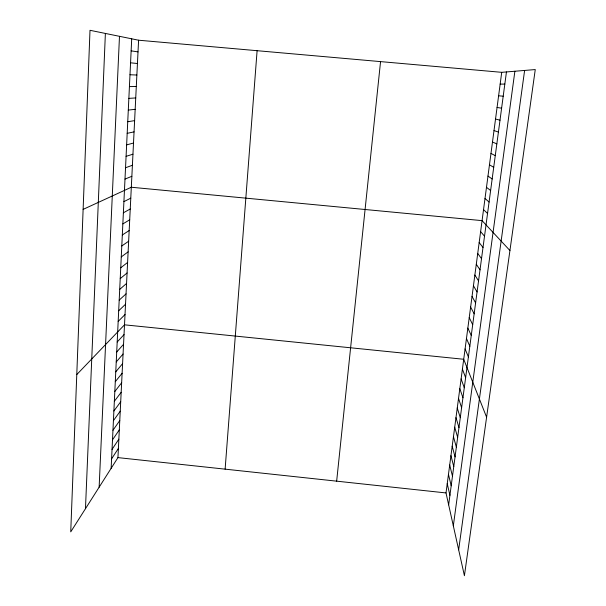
<?xml version="1.0" encoding="UTF-8"?>
<svg xmlns="http://www.w3.org/2000/svg" width="606" height="606" viewBox="0 0 606 606"><rect width="100%" height="100%" fill="white"/><g stroke="black" fill="none" stroke-linecap="round" stroke-linejoin="round"><path stroke-width="0.91" d="M85.469 508.699L105.383 33.444M99.134 487.201L119.48 36.315M111.14 468.317L131.714 38.814M117.943 457.613L138.592 40.216L89.999 30.3L70.735 531.879L117.943 457.613L446.008 492.936L464.416 575.7L535.265 69.561L501.715 72.326L138.592 40.216M225.121 469.158L257.103 50.699M336.656 481.164L380.553 61.615M446.008 492.936L501.715 72.326M448.652 504.836L506.449 71.94M453.326 525.849L514.88 71.243M458.659 549.809L524.614 70.44M111.587 458.878L118.397 448.417M112.042 449.394L118.852 439.168M112.504 439.858L119.314 429.881M112.958 430.283L119.776 420.549M113.42 420.662L120.238 411.179M113.883 410.997L120.7 401.763M114.352 401.278L121.17 392.302M114.814 391.514L121.639 382.795M115.284 381.712L122.117 373.251M115.761 371.857L122.586 363.653M116.231 361.949L123.063 354.018M116.708 352.003L123.548 344.329M117.185 342.004L124.025 334.603M76.773 374.576L124.51 324.824L463.711 359.267L486.595 417.216M118.178 321.4L125.018 314.552M118.685 310.787L125.525 304.235M119.193 300.121L126.04 293.865M119.708 289.403L126.556 283.441M120.223 278.631L127.078 272.965M120.745 267.799L127.593 262.443M121.261 256.914L128.116 251.861M121.791 245.975L128.646 241.226M122.314 234.976L129.176 230.538M122.844 223.917L129.707 219.796M123.374 212.804L130.237 209.002M123.912 201.631L130.775 198.154M83.12 209.381L131.313 187.246L482.073 220.637L509.934 250.536M124.987 179.111L131.858 176.285M125.533 167.756L132.403 165.264M126.078 156.348L132.949 154.189M126.631 144.872L133.502 143.054M127.184 133.343L134.055 131.866M127.737 121.745L134.615 120.617M128.298 110.087L135.168 109.315M128.858 98.369L135.736 97.945M129.426 86.59L136.297 86.522M500.155 84.105L504.828 84.09M129.987 74.743L136.865 75.038M498.602 95.816L503.215 96.18M130.563 62.827L137.441 63.494M131.138 50.851L138.009 51.889M497.064 107.467L501.609 108.201M495.526 119.056L500.011 120.162M494.004 130.578L498.427 132.047M492.481 142.046L496.844 143.872M490.974 153.447L495.276 155.636M489.466 164.794L493.716 167.332M487.974 176.081L492.163 178.967M486.489 187.307L490.618 190.542M485.005 198.473L489.08 202.048M483.535 209.585L487.55 213.501M480.619 231.628L484.52 236.211M479.164 242.567L483.012 247.475M477.725 253.452L481.52 258.679M476.293 264.277L480.028 269.829M474.869 275.048L478.551 280.911M473.445 285.767L477.073 291.94M472.036 296.425L475.612 302.909M470.627 307.03L474.157 313.825M469.233 317.582L472.703 324.68M467.84 328.081L471.263 335.482M466.461 338.527L469.832 346.223M465.082 348.92L468.4 356.911M462.408 369.107L465.635 377.667M461.113 378.909L464.287 387.742M459.818 388.658L462.946 397.756M458.53 398.362L461.62 407.732M457.257 408.027L460.295 417.655M455.977 417.64L458.977 427.533M454.712 427.207L457.659 437.358M453.455 436.729L456.356 447.137M452.197 446.205L455.061 456.871M450.947 455.644L453.765 466.552M449.705 465.029L452.477 476.195M448.463 474.377L451.197 485.785M447.236 483.679L449.925 495.329"/></g></svg>
